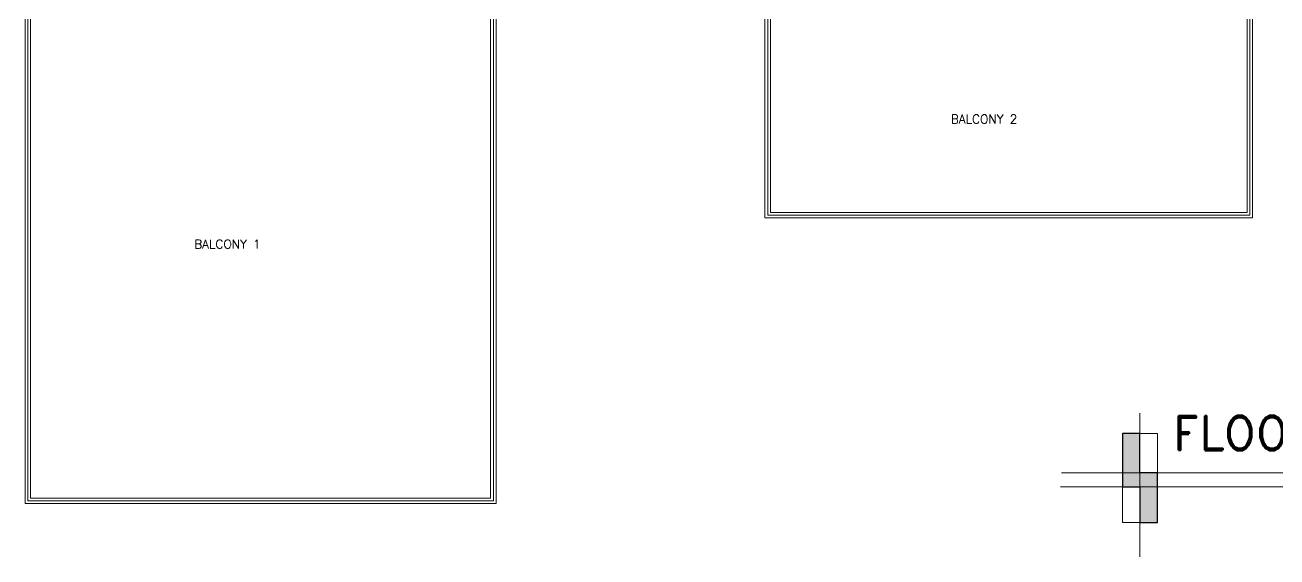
# Model space of a CAD drawing. Header units: inches. Extents: x 437 to 8681, y 26 to 3302.
# Drawn here: x 7043 to 7947, y 1905 to 2289 of the extents above; entities that cross this region are included whole.
import ezdxf
from ezdxf.enums import TextEntityAlignment as Align

# ---------------------------------------------------------------- set-up
doc = ezdxf.new("R2010")
doc.units = ezdxf.units.IN
doc.header["$MEASUREMENT"] = 0
doc.layers.add('BALCONY RAILING', color=3, linetype='Continuous', lineweight=0)
for name, color, linetype in [('Supermanzanas', 7, 'Continuous'), ('TEXT', 7, 'Continuous'), ('TEXTO', 2, 'Continuous')]:
    doc.layers.add(name, color=color, linetype=linetype)
doc.styles.add('ROMAND-0.1', font='romand.shx', dxfattribs={"height": 6.4})
doc.styles.add('ROMAND-0.15', font='romand.shx', dxfattribs={"height": 9.6})

msp = doc.modelspace()

# ---------------------------------------------------------------- hatches: boundary and pattern name
at = {"layer": 'Supermanzanas', "linetype": 'Continuous', "lineweight": 25}
h = msp.add_hatch(color=256, dxfattribs=at)
h.dxf.hatch_style = 1
h.set_gradient(color1=(255, 255, 255), color2=(51, 51, 51), tint=1, name='SPHERICAL')
h.paths.add_polyline_path([(7847.68177, 1966.13334), (7847.68177, 1994.50026), (7835.06016, 1994.50026), (7835.06016, 1956.0063), (7847.68177, 1956.0063), (7847.68177, 1930.41278), (7860.30338, 1930.41278), (7860.30338, 1966.13334)])

# ---------------------------------------------------------------- linework, layer by layer
at = {"color": 252, "lineweight": 9}
msp.add_line((7847.68177, 1905.46299, 0.09665), (7847.68177, 2009.21631, 0.09665), dxfattribs=at)
at = {"layer": 'BALCONY RAILING'}
for p, q in [((7045.04725, 1945.95018), (7045.04725, 2349.95018)), ((7047.04725, 2349.95018), (7047.04725, 1947.95018)), ((7043.04725, 1943.95018), (7043.04725, 2337.95018)), ((7379.04725, 1947.95018), (7379.04725, 2329.95018)), ((7381.04725, 1945.95018), (7381.04725, 2327.95018)), ((7579.04725, 2152.2366), (7579.04725, 2327.95018)), ((7581.04725, 2329.95018), (7581.04725, 2154.2366)), ((7925.04725, 2154.2366), (7925.04725, 2325.95018)), ((7927.04725, 2152.2366), (7927.04725, 2325.95018)), ((7579.04725, 2152.2366), (7927.04725, 2152.2366)), ((7581.04725, 2154.2366), (7925.04725, 2154.2366)), ((7045.04725, 1945.95018), (7381.04725, 1945.95018)), ((7047.04725, 1947.95018), (7379.04725, 1947.95018))]:
    msp.add_line(p, q, dxfattribs=at)
msp.add_lwpolyline([(7929.04725, 2325.95018), (7929.04725, 2150.2366), (7577.04725, 2150.2366), (7577.04725, 2325.95018), (7383.04725, 2325.95018), (7383.04725, 1943.95018), (7043.04725, 1943.95018), (7043.04725, 2349.95018)], dxfattribs=at)
at = {"layer": 'Supermanzanas', "linetype": 'Continuous', "lineweight": 25, "elevation": 0.09665}
msp.add_lwpolyline([(7847.68177, 1966.13334), (7847.68177, 1994.50026), (7835.06016, 1994.50026), (7835.06016, 1956.0063), (7847.68177, 1956.0063), (7847.68177, 1930.41278), (7860.30338, 1930.41278), (7860.30338, 1966.13334)], close=True, dxfattribs=at)
at = {"layer": 'TEXTO', "color": 252, "lineweight": 9, "elevation": 0.09665}
msp.add_lwpolyline([(7835.06016, 1994.50026), (7860.30338, 1994.50026), (7860.30338, 1930.41278), (7835.06016, 1930.41278)], close=True, dxfattribs=at)
at = {"layer": 'TEXTO', "color": 7, "lineweight": 9, "true_color": 0xffffff, "elevation": 0.09665}
msp.add_lwpolyline([(7791.1727, 1966.13334), (8516.90629, 1966.13334)], dxfattribs=at)
at = {"layer": 'TEXTO', "color": 252, "lineweight": 9, "elevation": 0.09665}
msp.add_lwpolyline([(7790.48417, 1956.0063), (8431.47534, 1956.0063)], dxfattribs=at)

# ---------------------------------------------------------------- texts
at = {"layer": 'TEXT', "style": 'ROMAND-0.1'}
for s, p in [('BALCONY 2', (7735.23567, 2221.5732)), ('BALCONY 1', (7189.12998, 2131.29569))]:
    msp.add_text(s, height=6.4, dxfattribs=at).set_placement(p, align=Align.MIDDLE_CENTER)
at = {"layer": 'TEXT', "color": 0, "insert": (7871.38631, 2007.24063, -0.36777), "char_height": 24.5869284, "attachment_point": 1, "style": 'ROMAND-0.15'}
msp.add_mtext_dynamic_manual_height_columns('FLOOR PLANS (REFERENCE ONLY)', width=2142.7943486, gutter_width=34.49206, heights=[0], dxfattribs=at)

doc.saveas('drawing.dxf')
